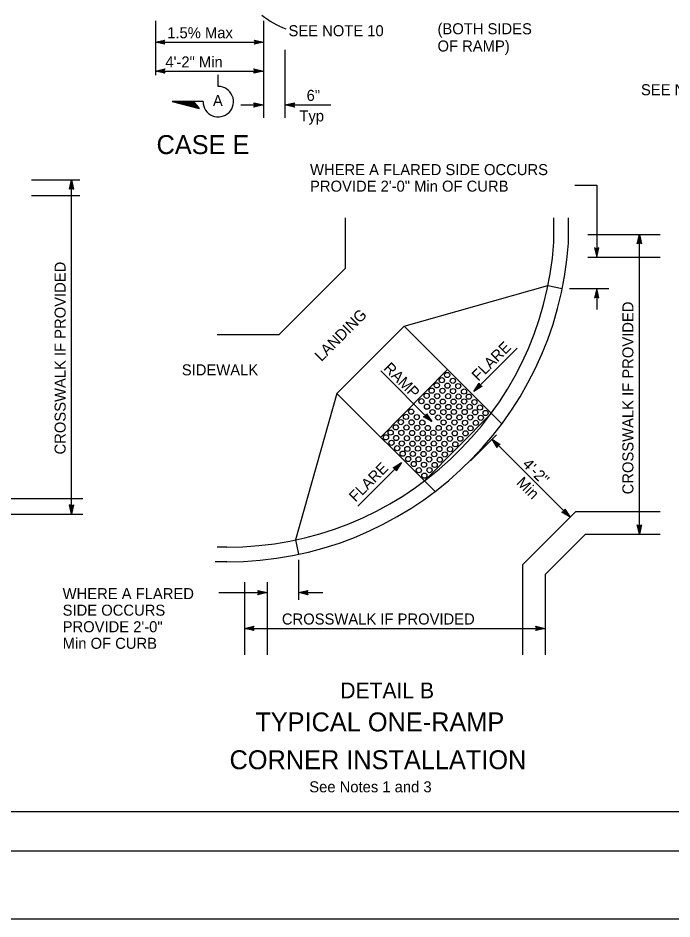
# Model space of a CAD drawing. Extents: x -893 to 867, y -474 to 712.
# Drawn here: x -495 to -81, y -474 to 97 of the extents above; entities that cross this region are included whole.
import ezdxf

# ---------------------------------------------------------------- set-up
doc = ezdxf.new("R2010")
doc.units = 0
for name, color, linetype in [('border_PLOTTING-ELEMENTS', 7, 'Continuous'), ('border_rw_22x34_Cut_Lines', 7, 'Continuous'), ('border_SHEET', 7, 'Continuous'), ('pp_PRESENTATION', 7, 'Continuous'), ('rd_HMA-DIKE', 7, 'Continuous'), ('rd_HMA-DIKE-anno', 7, 'Continuous')]:
    doc.layers.add(name, color=color, linetype=linetype)

msp = doc.modelspace()

# ---------------------------------------------------------------- linework, layer by layer
at = {"layer": 'border_PLOTTING-ELEMENTS'}
for points in [[(-893.45, -474.04), (866.55, -474.04), (866.55, 711.96), (-893.45, 711.96)], [(-863.45, 668.96), (836.55, 668.96), (836.55, -431.04), (-863.45, -431.04)]]:
    msp.add_lwpolyline(points, close=True, dxfattribs=at)
at = {"layer": 'border_rw_22x34_Cut_Lines'}
msp.add_lwpolyline([(-863.45, 668.96), (836.55, 668.96), (836.55, -431.04), (-863.45, -431.04)], close=True, dxfattribs=at)
at = {"layer": 'border_SHEET'}
msp.add_line((811.55, -406.04), (-813.45, -406.04), dxfattribs=at)
at = {"layer": 'pp_PRESENTATION'}
for p, q in [((-368.39, 53.85), (-368.39, 61.18)), ((-397.57, 44.2), (-380.51, 39.85)), ((-378.03, 44.2), (-397.57, 44.2)), ((-396.16, 44.2), (-380.88, 40.31)), ((-394.76, 44.2), (-381.24, 40.76)), ((-393.36, 44.2), (-381.61, 41.21)), ((-391.96, 44.2), (-381.97, 41.66)), ((-390.56, 44.2), (-382.34, 42.11)), ((-389.15, 44.2), (-382.7, 42.56)), ((-387.75, 44.2), (-383.07, 43.01)), ((-386.35, 44.2), (-383.43, 43.46)), ((-384.94, 44.2), (-383.8, 43.91)), ((-384.03, 44.2), (-380.51, 39.85))]:
    msp.add_line(p, q, dxfattribs=at)
msp.add_arc((-368.39, 44.2), 9.64, 180, 90.0005, dxfattribs=at)
at = {"layer": 'rd_HMA-DIKE'}
for p, q in [((-486.79, -5.37), (-456.03, -5.37)), ((-486.79, -15.22), (-456.03, -15.22)), ((-287.66, -61.33), (-287.66, -29.42)), ((-155.7, -44.82), (-155.7, -29.42)), ((-146.42, -45.58), (-146.42, -29.42)), ((-134.17, -40.01), (-88.25, -40.01)), ((-134.17, -54.45), (-88.25, -54.45)), ((-287.66, -61.33), (-330.03, -103.7)), ((-250.6, -98.2), (-159.45, -72.4)), ((-159.45, -72.4), (-150.32, -74.27)), ((-293.16, -140.76), (-250.6, -98.2)), ((-250.6, -98.2), (-188.71, -160.09)), ((-330.03, -103.7), (-368.99, -103.7)), ((-265.39, -168.53), (-223.11, -125.69)), ((-293.16, -140.76), (-319.47, -233.71)), ((-293.16, -140.76), (-230.97, -202.95)), ((-237.64, -196.29), (-195.35, -153.45)), ((-528.01, -207.45), (-454.21, -207.45)), ((-175.63, -249.55), (-141.7, -215.62)), ((-141.7, -215.62), (-88.25, -215.62)), ((-528.01, -217.3), (-454.21, -217.3)), ((-319.47, -233.71), (-317.52, -242.82)), ((-161.18, -255.53), (-135.71, -230.06)), ((-135.71, -230.06), (-88.25, -230.06)), ((-363.02, -238.27), (-368.99, -238.27)), ((-363.02, -247.59), (-370.36, -247.59)), ((-175.63, -249.55), (-175.63, -306.61)), ((-161.18, -255.53), (-161.18, -306.61)), ((-351.79, -260.46), (-351.79, -306.61)), ((-337.35, -260.46), (-337.35, -306.61))]:
    msp.add_line(p, q, dxfattribs=at)
for centre in [(-226.63, -132.43), (-223.32, -129.12), (-219.68, -132.77), (-229.8, -135.67), (-223.1, -135.88), (-216.27, -136.16), (-236.3, -142.31), (-233.13, -139.07), (-229.6, -142.53), (-226.27, -139.12), (-222.74, -142.58), (-219.58, -139.34), (-216.05, -142.79), (-212.63, -139.6), (-209.57, -142.88), (-239.63, -145.72), (-236.1, -149.17), (-232.77, -145.77), (-229.24, -149.22), (-226.07, -145.98), (-222.54, -149.43), (-219.22, -146.03), (-215.74, -149.14), (-212.57, -145.9), (-209.05, -149.35), (-206.04, -146.33), (-202.51, -149.78), (-249.37, -155.68), (-246.12, -152.36), (-242.6, -155.81), (-232.57, -152.62), (-225.71, -152.67), (-222.24, -155.78), (-219.07, -152.54), (-212.21, -152.59), (-205.52, -152.8), (-198.99, -153.24), (-252.62, -159), (-245.84, -159.13), (-239.07, -159.26), (-229.04, -156.07), (-225.57, -159.18), (-218.71, -159.23), (-215.54, -155.99), (-212.02, -159.44), (-208.69, -156.04), (-205.16, -159.49), (-201.99, -156.25), (-259.12, -165.64), (-255.87, -162.32), (-252.34, -165.77), (-249.09, -162.45), (-245.56, -165.9), (-242.32, -162.58), (-238.79, -166.03), (-235.54, -162.71), (-232.07, -165.82), (-228.71, -162.68), (-225.18, -166.13), (-222.04, -162.63), (-218.51, -166.08), (-215.18, -162.68), (-211.66, -166.13), (-208.49, -162.89), (-262.08, -168.66), (-258.55, -172.11), (-255.59, -169.09), (-252.06, -172.54), (-248.81, -169.22), (-245.29, -172.68), (-242.04, -169.35), (-238.56, -172.46), (-235.32, -169.14), (-231.79, -172.59), (-228.54, -169.27), (-225.01, -172.73), (-221.65, -169.58), (-214.98, -169.54), (-255.02, -175.56), (-248.53, -176), (-241.81, -175.78), (-235.04, -175.92), (-228.26, -176.05), (-221.48, -176.18), (-218.13, -173.04), (-251.49, -179.01), (-248.05, -182.4), (-245.06, -179.11), (-241.53, -182.56), (-238.28, -179.24), (-234.76, -182.69), (-231.51, -179.37), (-227.98, -182.82), (-224.73, -179.5), (-244.49, -185.57), (-241.29, -189.47), (-238.01, -186.01), (-234.48, -189.46), (-231.23, -186.14), (-237.77, -192.92)]:
    msp.add_circle(centre, 1.64, dxfattribs=at)
for radius, end in [(216.84, 356.0789), (207.52, 356.1128)]:
    msp.add_arc((-362.75, -30.75), radius, 269.9252, end, dxfattribs=at)
at = {"layer": 'rd_HMA-DIKE-anno'}
for p, q in [((-408.2, 95.35), (-408.2, 61)), ((-339.8, 95.35), (-339.8, 33.99)), ((-408.2, 81.89), (-402.5, 83.15)), ((-408.2, 81.89), (-339.8, 81.89)), ((-402.5, 80.61), (-408.2, 81.89)), ((-408.2, 81.89), (-408.2, 81.89)), ((-402.71, 80.95), (-406.89, 81.89)), ((-406.88, 81.89), (-402.73, 82.81)), ((-405.58, 81.88), (-402.89, 82.48)), ((-402.93, 81.29), (-405.58, 81.88)), ((-404.27, 81.88), (-403.12, 82.14)), ((-403.1, 81.62), (-404.27, 81.88)), ((-402.5, 83.15), (-403.26, 81.89)), ((-403.26, 81.89), (-402.5, 80.61)), ((-402.5, 83.15), (-402.5, 83.15)), ((-402.5, 80.61), (-402.5, 80.61)), ((-344.74, 81.89), (-345.5, 83.16)), ((-345.5, 83.16), (-345.5, 83.16)), ((-345.5, 83.16), (-339.8, 81.89)), ((-339.8, 81.89), (-345.5, 80.62)), ((-345.5, 80.62), (-344.74, 81.89)), ((-345.5, 80.62), (-345.5, 80.62)), ((-345.3, 82.82), (-341.11, 81.89)), ((-341.12, 81.88), (-345.28, 80.96)), ((-342.43, 81.89), (-345.11, 81.29)), ((-345.07, 82.48), (-342.43, 81.89)), ((-344.91, 82.15), (-343.74, 81.89)), ((-343.74, 81.89), (-344.89, 81.64)), ((-339.8, 81.89), (-339.8, 81.89)), ((-326.12, 77.02), (-326.12, 33.99)), ((-408.2, 63.58), (-402.2, 64.91)), ((-408.2, 63.58), (-339.8, 63.58)), ((-402.2, 62.24), (-408.2, 63.58)), ((-408.2, 63.58), (-408.2, 63.58)), ((-402.42, 62.59), (-406.82, 63.58)), ((-406.81, 63.58), (-402.44, 64.55)), ((-405.44, 63.58), (-402.61, 64.2)), ((-402.65, 62.95), (-405.44, 63.58)), ((-404.06, 63.57), (-402.85, 63.84)), ((-402.83, 63.3), (-404.06, 63.57)), ((-402.2, 64.91), (-403, 63.58)), ((-403, 63.58), (-402.2, 62.24)), ((-402.2, 64.91), (-402.2, 64.91)), ((-345, 63.58), (-345.8, 64.92)), ((-345.8, 64.92), (-345.8, 64.92)), ((-345.8, 64.92), (-339.8, 63.58)), ((-339.8, 63.58), (-345.8, 62.25)), ((-345.8, 62.25), (-345, 63.58)), ((-345.59, 64.56), (-341.18, 63.58)), ((-341.19, 63.57), (-345.57, 62.61)), ((-342.57, 63.58), (-345.39, 62.95)), ((-345.35, 64.2), (-342.57, 63.58)), ((-345.18, 63.86), (-343.95, 63.58)), ((-343.95, 63.58), (-345.16, 63.31)), ((-339.8, 63.58), (-339.8, 63.58)), ((-402.2, 62.24), (-402.2, 62.24)), ((-345.8, 62.25), (-345.8, 62.25)), ((-353.98, 42.13), (-339.8, 42.13)), ((-345, 42.13), (-345.8, 43.47)), ((-345.8, 43.47), (-345.8, 43.47)), ((-345.8, 43.47), (-339.8, 42.13)), ((-339.8, 42.13), (-345.8, 40.8)), ((-345.8, 40.8), (-345, 42.13)), ((-345.8, 40.8), (-345.8, 40.8)), ((-345.59, 43.11), (-341.18, 42.13)), ((-341.19, 42.13), (-345.57, 41.16)), ((-342.57, 42.13), (-345.39, 41.5)), ((-345.35, 42.75), (-342.57, 42.13)), ((-345.18, 42.41), (-343.95, 42.13)), ((-343.95, 42.13), (-345.16, 41.86)), ((-339.8, 42.13), (-339.8, 42.13)), ((-326.12, 42.13), (-320.12, 43.46)), ((-326.12, 42.13), (-296.94, 42.13)), ((-320.12, 40.79), (-326.12, 42.13)), ((-326.12, 42.13), (-326.12, 42.13)), ((-320.34, 41.14), (-324.74, 42.13)), ((-324.73, 42.13), (-320.36, 43.1)), ((-323.36, 42.13), (-320.53, 42.75)), ((-320.57, 41.5), (-323.36, 42.13)), ((-321.98, 42.13), (-320.77, 42.39)), ((-320.75, 41.85), (-321.98, 42.13)), ((-320.12, 43.46), (-320.92, 42.13)), ((-320.92, 42.13), (-320.12, 40.79)), ((-320.12, 43.46), (-320.12, 43.46)), ((-320.12, 40.79), (-320.12, 40.79)), ((-461.46, -217.3), (-461.46, -5.37)), ((-461.46, -5.37), (-461.46, -5.37)), ((-462.78, -11.28), (-462.78, -11.28)), ((-460.15, -11.28), (-460.15, -11.28)), ((-142.31, -8.78), (-128.5, -8.78)), ((-128.5, -8.78), (-128.5, -54.45)), ((-102.79, -46.01), (-101.45, -40.01)), ((-101.45, -45.21), (-102.79, -46.01)), ((-102.43, -45.79), (-101.45, -41.39)), ((-102.07, -45.56), (-101.45, -42.77)), ((-101.73, -45.38), (-101.45, -44.15)), ((-101.45, -40.01), (-101.45, -40.01)), ((-101.45, -40.01), (-100.12, -46.01)), ((-101.45, -230.06), (-101.45, -40.01)), ((-101.45, -42.77), (-100.82, -45.6)), ((-101.45, -44.15), (-101.18, -45.36)), ((-100.12, -46.01), (-101.45, -45.21)), ((-101.44, -41.4), (-100.48, -45.77)), ((-128.5, -49.25), (-129.84, -48.45)), ((-129.84, -48.45), (-129.84, -48.45)), ((-129.84, -48.45), (-128.5, -54.45)), ((-129.49, -48.67), (-128.5, -53.07)), ((-129.13, -48.9), (-128.5, -51.69)), ((-128.78, -49.08), (-128.51, -50.31)), ((-128.51, -50.31), (-128.24, -49.1)), ((-128.5, -54.45), (-127.17, -48.45)), ((-127.17, -48.45), (-128.5, -49.25)), ((-128.5, -53.06), (-127.53, -48.69)), ((-128.5, -51.69), (-127.88, -48.86)), ((-127.17, -48.45), (-127.17, -48.45)), ((-102.79, -46.01), (-102.79, -46.01)), ((-100.12, -46.01), (-100.12, -46.01)), ((-128.5, -54.45), (-128.5, -54.45)), ((-145.86, -74.27), (-120.76, -74.27)), ((-128.5, -74.27), (-129.83, -80.27)), ((-129.83, -80.27), (-128.5, -79.47)), ((-128.51, -75.67), (-129.47, -80.04)), ((-128.5, -77.04), (-129.13, -79.86)), ((-128.5, -78.42), (-128.77, -79.63)), ((-128.5, -74.27), (-128.5, -87.61)), ((-127.16, -80.27), (-128.5, -74.27)), ((-128.5, -74.27), (-128.5, -74.27)), ((-127.52, -80.06), (-128.5, -75.65)), ((-127.88, -79.82), (-128.5, -77.04)), ((-128.22, -79.65), (-128.5, -78.42)), ((-128.5, -79.47), (-127.16, -80.27)), ((-129.83, -80.27), (-129.83, -80.27)), ((-127.16, -80.27), (-127.16, -80.27)), ((-178.93, -112.06), (-206.41, -139.54)), ((-265.39, -126.49), (-233.13, -158.75)), ((-206.41, -139.54), (-203.1, -134.36)), ((-201.22, -136.25), (-206.41, -139.54)), ((-201.62, -136.15), (-205.43, -138.57)), ((-205.42, -138.56), (-203.02, -134.78)), ((-204.45, -137.59), (-202.9, -135.15)), ((-202.04, -136.06), (-204.45, -137.59)), ((-203.47, -136.62), (-202.81, -135.57)), ((-202.41, -135.94), (-203.47, -136.62)), ((-203.1, -134.36), (-203.1, -134.36)), ((-203.1, -134.36), (-202.73, -135.87)), ((-202.73, -135.87), (-201.22, -136.25)), ((-201.22, -136.25), (-201.22, -136.25)), ((-206.41, -139.54), (-206.41, -139.54)), ((-236.42, -153.64), (-236.42, -153.64)), ((-238.23, -155.55), (-238.23, -155.55)), ((-233.05, -158.66), (-233.05, -158.66)), ((-208.54, -183.49), (-192.05, -167)), ((-194.86, -169.81), (-145.37, -219.29)), ((-191.56, -175), (-194.86, -169.81)), ((-194.86, -169.81), (-194.86, -169.81)), ((-194.86, -169.81), (-189.68, -173.11)), ((-191.47, -174.59), (-193.88, -170.78)), ((-193.87, -170.79), (-190.1, -173.2)), ((-191.38, -174.17), (-192.91, -171.76)), ((-192.91, -171.76), (-190.47, -173.32)), ((-191.26, -173.8), (-191.93, -172.74)), ((-191.93, -172.74), (-190.89, -173.4)), ((-191.18, -173.48), (-191.56, -175)), ((-191.56, -175), (-191.56, -175)), ((-189.68, -173.11), (-191.18, -173.48)), ((-189.68, -173.11), (-189.68, -173.11)), ((-252.35, -184.69), (-279.89, -212.24)), ((-257.54, -187.99), (-252.35, -184.69)), ((-256.03, -188.37), (-257.54, -187.99)), ((-257.54, -187.99), (-257.54, -187.99)), ((-257.14, -188.09), (-253.33, -185.67)), ((-256.72, -188.17), (-254.31, -186.64)), ((-256.35, -188.3), (-255.28, -187.62)), ((-255.65, -189.88), (-256.03, -188.37)), ((-255.28, -187.62), (-255.95, -188.66)), ((-254.31, -186.64), (-255.86, -189.08)), ((-253.33, -185.68), (-255.74, -189.45)), ((-252.35, -184.69), (-255.65, -189.88)), ((-252.35, -184.69), (-252.35, -184.69)), ((-255.65, -189.88), (-255.65, -189.88)), ((-462.77, -211.39), (-462.77, -211.39)), ((-460.14, -211.39), (-460.14, -211.39)), ((-150.56, -215.99), (-149.05, -215.62)), ((-145.37, -219.29), (-150.56, -215.99)), ((-150.56, -215.99), (-150.56, -215.99)), ((-146.36, -218.31), (-150.14, -215.9)), ((-147.32, -217.34), (-149.77, -215.78)), ((-148.3, -216.36), (-149.34, -215.69)), ((-149.05, -215.62), (-148.67, -214.1)), ((-148.98, -215.3), (-148.3, -216.36)), ((-148.86, -214.93), (-147.32, -217.34)), ((-148.77, -214.51), (-146.35, -218.32)), ((-148.67, -214.1), (-148.67, -214.1)), ((-148.67, -214.1), (-145.37, -219.29)), ((-461.46, -217.3), (-461.46, -217.3)), ((-145.37, -219.29), (-145.37, -219.29)), ((-101.45, -230.06), (-102.78, -224.06)), ((-102.78, -224.06), (-102.78, -224.06)), ((-102.78, -224.06), (-101.45, -224.86)), ((-101.45, -228.67), (-102.42, -224.3)), ((-101.45, -227.3), (-102.07, -224.47)), ((-101.44, -225.92), (-101.71, -224.71)), ((-101.45, -224.86), (-100.11, -224.06)), ((-100.11, -224.06), (-101.45, -230.06)), ((-100.46, -224.28), (-101.45, -228.68)), ((-100.82, -224.51), (-101.45, -227.3)), ((-101.17, -224.69), (-101.44, -225.92)), ((-100.11, -224.06), (-100.11, -224.06)), ((-101.45, -230.06), (-101.45, -230.06)), ((-317.52, -246.36), (-317.52, -271.66)), ((-367.94, -267.11), (-337.35, -267.11)), ((-342.55, -267.11), (-343.35, -265.77)), ((-343.35, -265.77), (-343.35, -265.77)), ((-343.35, -265.77), (-337.35, -267.11)), ((-337.35, -267.11), (-343.35, -268.44)), ((-343.35, -268.44), (-342.55, -267.11)), ((-343.35, -268.44), (-343.35, -268.44)), ((-343.13, -266.13), (-338.73, -267.11)), ((-338.74, -267.12), (-343.11, -268.08)), ((-340.11, -267.11), (-342.93, -267.74)), ((-342.89, -266.49), (-340.11, -267.11)), ((-342.72, -266.83), (-341.49, -267.11)), ((-341.49, -267.11), (-342.7, -267.38)), ((-337.35, -267.11), (-337.35, -267.11)), ((-317.52, -267.11), (-311.52, -265.78)), ((-317.52, -267.11), (-302.11, -267.11)), ((-311.52, -268.45), (-317.52, -267.11)), ((-317.52, -267.11), (-317.52, -267.11)), ((-311.74, -268.1), (-316.14, -267.11)), ((-316.13, -267.11), (-311.76, -266.14)), ((-314.76, -267.11), (-311.93, -266.49)), ((-311.97, -267.74), (-314.76, -267.11)), ((-313.38, -267.12), (-312.17, -266.85)), ((-312.15, -267.39), (-313.38, -267.12)), ((-311.52, -265.78), (-312.32, -267.11)), ((-312.32, -267.11), (-311.52, -268.45)), ((-311.52, -265.78), (-311.52, -265.78)), ((-311.52, -268.45), (-311.52, -268.45)), ((-351.79, -289.79), (-345.79, -288.46)), ((-351.79, -289.79), (-161.18, -289.79)), ((-345.79, -291.13), (-351.79, -289.79)), ((-351.79, -289.79), (-351.79, -289.79)), ((-346.01, -290.78), (-350.41, -289.79)), ((-350.4, -289.79), (-346.02, -288.82)), ((-349.03, -289.8), (-346.2, -289.17)), ((-346.24, -290.42), (-349.03, -289.8)), ((-347.65, -289.8), (-346.44, -289.53)), ((-346.42, -290.07), (-347.65, -289.8)), ((-345.79, -288.46), (-346.59, -289.79)), ((-346.59, -289.79), (-345.79, -291.13)), ((-345.79, -288.46), (-345.79, -288.46)), ((-345.79, -291.13), (-345.79, -291.13)), ((-166.38, -289.79), (-167.18, -288.45)), ((-167.18, -288.45), (-167.18, -288.45)), ((-167.18, -288.45), (-161.18, -289.79)), ((-161.18, -289.79), (-167.18, -291.12)), ((-167.18, -291.12), (-166.38, -289.79)), ((-167.18, -291.12), (-167.18, -291.12)), ((-166.96, -288.81), (-162.56, -289.79)), ((-162.57, -289.8), (-166.95, -290.76)), ((-163.94, -289.79), (-166.77, -290.42)), ((-166.73, -289.17), (-163.94, -289.79)), ((-166.55, -289.52), (-165.33, -289.79)), ((-165.33, -289.79), (-166.53, -290.06)), ((-161.18, -289.79), (-161.18, -289.79))]:
    msp.add_line(p, q, dxfattribs=at)
for points in [[(-462.78, -11.28), (-461.46, -5.37), (-460.15, -11.28), (-460.5, -11.07), (-461.46, -6.74), (-462.43, -11.07), (-462.08, -10.86), (-461.46, -8.09), (-460.85, -10.86), (-461.2, -10.65), (-461.46, -9.45), (-461.73, -10.65), (-461.46, -10.49), (-460.15, -11.28), (-461.46, -10.49)], [(-236.42, -153.64), (-233.05, -158.66), (-238.23, -155.55), (-237.84, -155.44), (-234.05, -157.72), (-236.51, -154.04), (-236.6, -154.43), (-235.02, -156.79), (-237.45, -155.33), (-237.05, -155.22), (-236, -155.85), (-236.69, -154.83), (-236.76, -155.14), (-238.23, -155.55), (-236.76, -155.14)], [(-460.14, -211.39), (-461.46, -217.3), (-462.77, -211.39), (-462.42, -211.6), (-461.46, -215.93), (-460.49, -211.6), (-460.84, -211.81), (-461.46, -214.58), (-462.07, -211.81), (-461.72, -212.02), (-461.46, -213.22), (-461.19, -212.02), (-461.46, -212.18), (-462.77, -211.39), (-461.46, -212.18)]]:
    msp.add_lwpolyline(points, close=True, dxfattribs=at)
msp.add_arc((-302.53, 148.29), 62.35, 232.1102, 248.2221, dxfattribs=at)

# ---------------------------------------------------------------- texts
at = {"layer": 'pp_PRESENTATION'}
msp.add_text('A', height=7, dxfattribs=at).set_placement((-371.77, 41.37))
at = {"layer": 'rd_HMA-DIKE-anno'}
for s, height, p in [('1.5% Max', 7, (-400.75, 84.41)), ('SEE NOTE 10', 7, (-323.88, 85.68)), ('(BOTH SIDES', 7, (-229.42, 86.92)), ('OF RAMP)', 7, (-229.42, 75.99)), ('4\'-2" Min', 7, (-401.89, 65.87)), ('6"', 7, (-312.38, 44.68)), ('SEE NOTE 8', 7, (-100.48, 48.27)), ('Typ', 7, (-316.95, 31.68)), ('CASE E', 12, (-407.52, 10.96)), ('WHERE A FLARED SIDE OCCURS', 7, (-310.22, -2.38)), ('PROVIDE 2\'-0" Min OF CURB', 7, (-310.22, -12.88)), ('SIDEWALK', 7, (-391.48, -129.35)), ('WHERE A FLARED', 7, (-467.02, -271.24)), ('SIDE OCCURS', 7, (-467.02, -281.74)), ('PROVIDE 2\'-0"', 7, (-467.02, -292.24)), ('CROSSWALK IF PROVIDED', 7, (-328.06, -287.34)), ('Min OF CURB', 7, (-467.02, -302.74)), ('DETAIL B', 10, (-291.05, -334.12)), ('TYPICAL ONE-RAMP', 12, (-344.92, -355.08)), ('CORNER INSTALLATION', 12, (-361.25, -379.08)), ('See Notes 1 and 3', 7, (-310.7, -393.74))]:
    msp.add_text(s, height=height, dxfattribs=at).set_placement(p)
for s, rotation, p in [('CROSSWALK IF PROVIDED', 90, (-465.12, -179.51)), ('CROSSWALK IF PROVIDED', 90, (-105.26, -204.79)), ('LANDING', 45, (-303.08, -120.96)), ('FLARE', 45, (-203.5, -133.45)), ('RAMP', 315, (-264.1, -125.36)), ('FLARE', 45, (-281.35, -210.1)), ('4\'-2"', 315, (-176.08, -186.21)), ('Min', 315, (-179.92, -197.83))]:
    msp.add_text(s, height=7, rotation=rotation, dxfattribs=at).set_placement(p)

doc.saveas('drawing.dxf')
